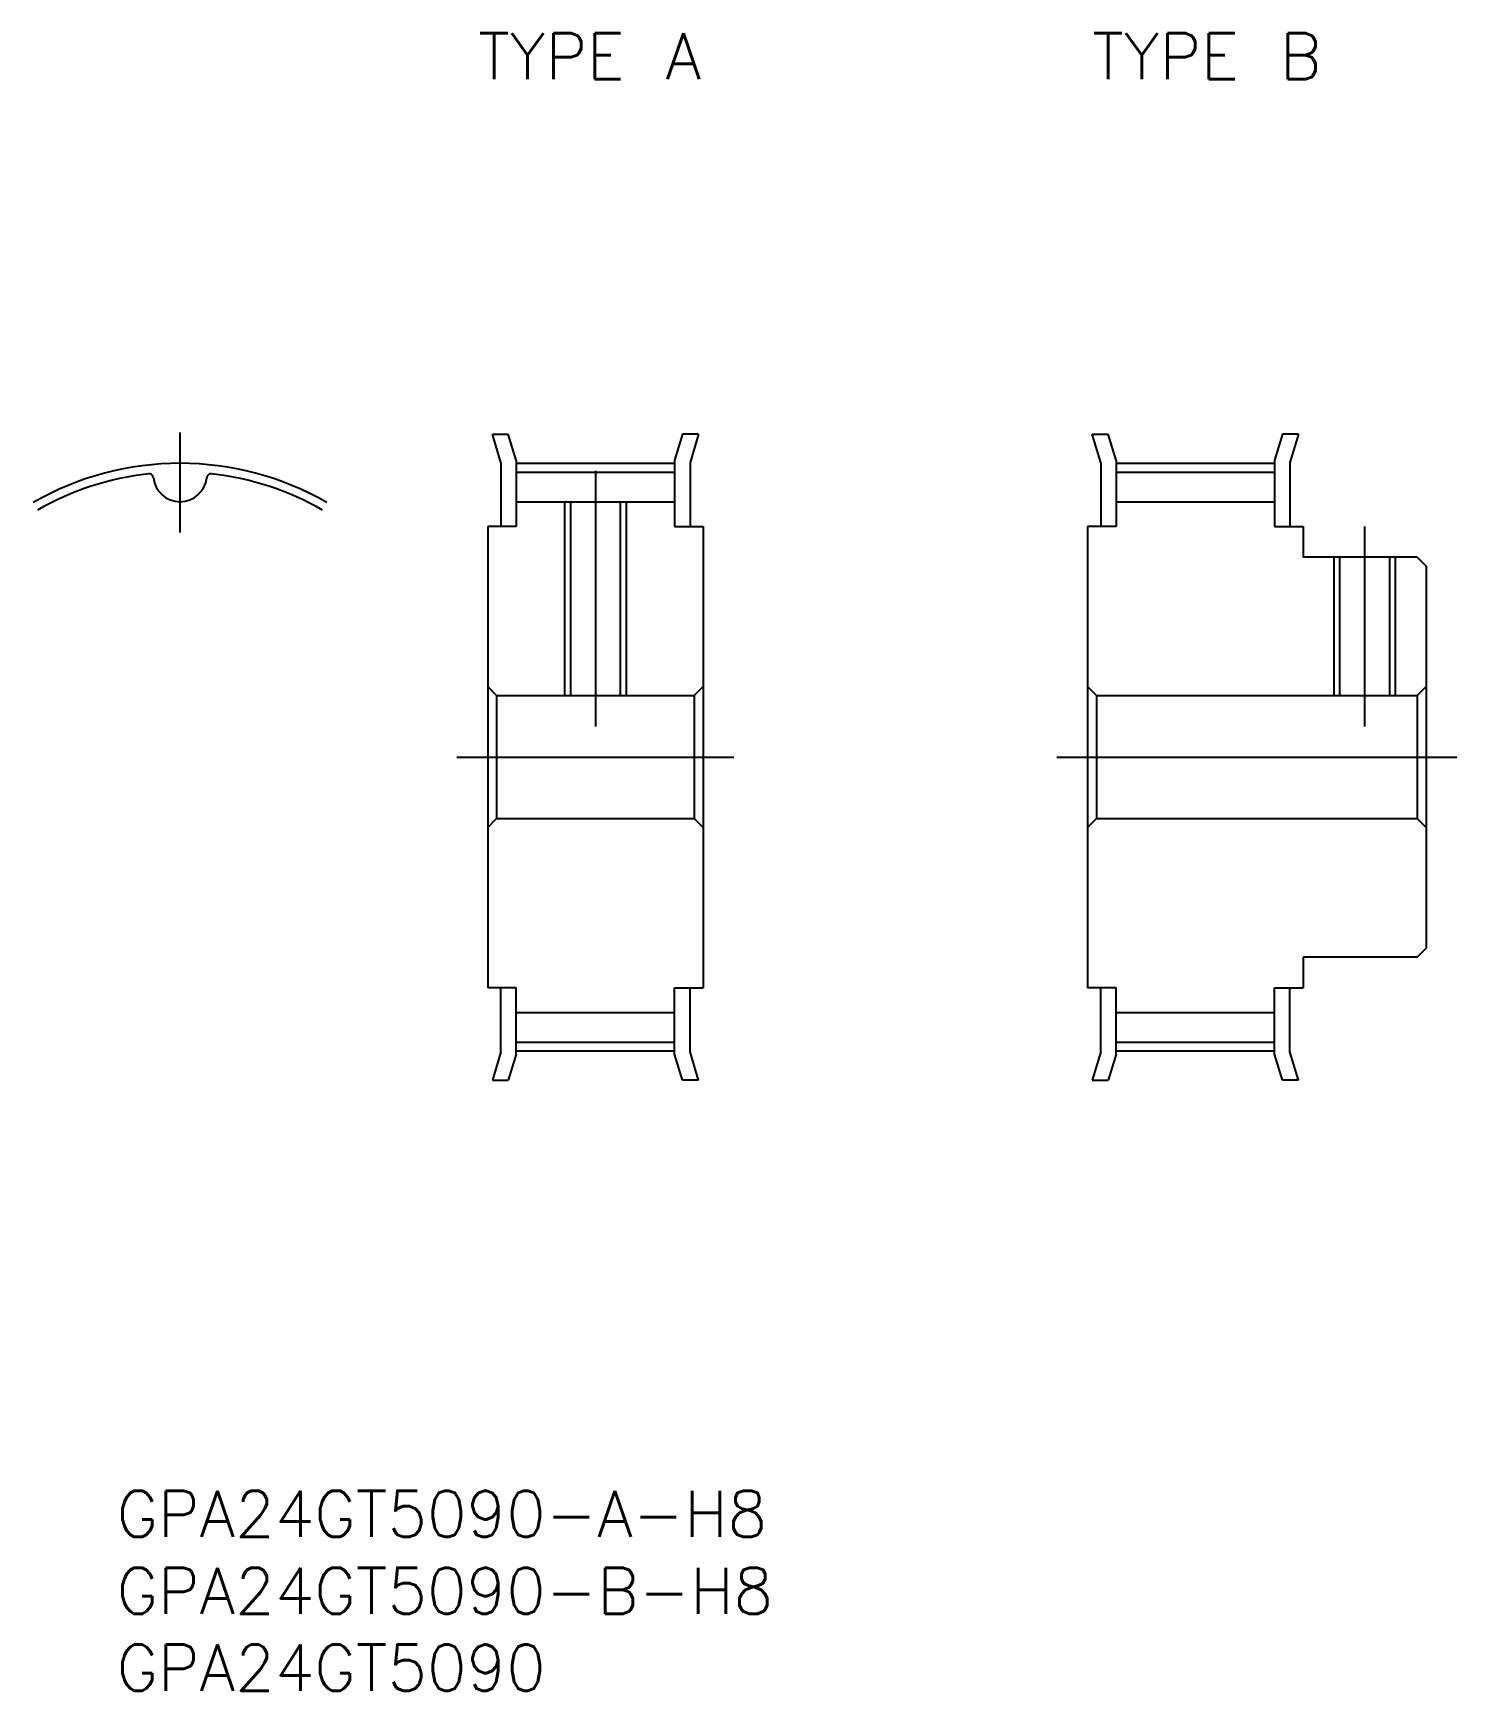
# Model space of a CAD drawing. Extents: x -10 to 83, y -61 to 47.
import ezdxf

# ---------------------------------------------------------------- set-up
doc = ezdxf.new("R2010")
doc.units = 0
doc.linetypes.add('CENTER', pattern=[50.8, 31.75, -6.35, 6.35, -6.35])
doc.layers.get('0').update_dxf_attribs({"linetype": 'CONTINUOUS'})
doc.layers.add('CENTER', color=1, linetype='CONTINUOUS')
doc.styles.get("Standard").update_dxf_attribs({"font": 'txt.shx', "height": 3, "bigfont": 'bigfont.shx'})

# ---------------------------------------------------------------- blocks, each defined once
blk = doc.blocks.new('*U2')
at = {"color": 7, "linetype": 'CONTINUOUS'}
blk.add_text('GPA24GT5090-B-H8', height=3, dxfattribs=at).set_placement((-4.13, -55.69))
blk = doc.blocks.new('*U3')
at = {"color": 7, "linetype": 'CONTINUOUS'}
blk.add_text('GPA24GT5090', height=3, dxfattribs=at).set_placement((-4.13, -60.69))
blk = doc.blocks.new('*U4')
at = {"color": 7, "linetype": 'CONTINUOUS'}
blk.add_text('TYPE A', height=3, dxfattribs=at).set_placement((19.38, 44.06))
blk = doc.blocks.new('*U5')
at = {"color": 7, "linetype": 'CONTINUOUS'}
blk.add_text('TYPE B', height=3, dxfattribs=at).set_placement((59.3, 44.06))
blk = doc.blocks.new('*U6')
at = {"color": 7, "linetype": 'CONTINUOUS'}
blk.add_text('GPA24GT5090-A-H8', height=3, dxfattribs=at).set_placement((-4.13, -50.69))

msp = doc.modelspace()

# ---------------------------------------------------------------- linework, layer by layer
at = {"color": 7, "linetype": 'CONTINUOUS'}
for p, q in [((20.3, 21), (21.34, 21)), ((20.85, 19.15), (20.3, 21)), ((21.85, 19.3), (21.34, 21)), ((32.66, 21), (32.15, 19.3)), ((33.7, 21), (32.66, 21)), ((33.7, 21), (33.15, 19.15)), ((59.3, 21), (60.34, 21)), ((59.85, 19.15), (59.3, 21)), ((60.85, 19.3), (60.34, 21)), ((71.66, 21), (71.15, 19.3)), ((72.7, 21), (71.66, 21)), ((72.7, 21), (72.15, 19.15)), ((20.85, 19.15), (20.85, 15)), ((21.85, 19.3), (21.85, 15)), ((21.85, 18.53), (32.15, 18.53)), ((32.15, 19.3), (32.15, 15)), ((33.15, 19.15), (33.15, 15)), ((59.85, 19.15), (59.85, 15)), ((60.85, 19.3), (60.85, 15)), ((60.85, 18.53), (71.15, 18.53)), ((71.15, 19.3), (71.15, 15)), ((72.15, 19.15), (72.15, 15)), ((21.85, 16.6), (32.15, 16.6)), ((25.38, 16.6), (25.38, 4)), ((28.62, 16.6), (28.62, 4)), ((60.85, 16.6), (71.15, 16.6)), ((20, 15), (20, -15)), ((21.85, 15), (20, 15)), ((32.15, 15), (34, 15)), ((34, 15), (34, -15)), ((59, 15), (59, -15)), ((60.85, 15), (59, 15)), ((71.15, 15), (73, 15)), ((73, 15), (73, 13)), ((80.42, 13), (73, 13)), ((75.38, 13), (75.38, 4)), ((78.62, 13), (78.62, 4)), ((80.42, 13), (81, 12.42)), ((81, 12.42), (81, -12.42)), ((20, 4.58), (20.58, 4)), ((34, 4.58), (33.42, 4)), ((59, 4.58), (59.58, 4)), ((81, 4.58), (80.42, 4)), ((20.58, 4), (33.42, 4)), ((20.58, 4), (20.58, -4)), ((33.42, 4), (33.42, -4)), ((59.58, 4), (80.42, 4)), ((59.58, 4), (59.58, -4)), ((80.42, 4), (80.42, -4)), ((20, -4.58), (20.58, -4)), ((20.58, -4), (33.42, -4)), ((34, -4.58), (33.42, -4)), ((59, -4.58), (59.58, -4)), ((59.58, -4), (80.42, -4)), ((81, -4.58), (80.42, -4)), ((80.42, -13), (81, -12.42)), ((80.42, -13), (73, -13)), ((73, -13), (73, -15)), ((21.85, -15), (20, -15)), ((20.85, -19.15), (20.85, -15)), ((21.85, -19.3), (21.85, -15)), ((32.15, -19.3), (32.15, -15)), ((32.15, -15), (34, -15)), ((33.15, -19.15), (33.15, -15)), ((60.85, -15), (59, -15)), ((59.85, -19.15), (59.85, -15)), ((60.85, -19.3), (60.85, -15)), ((71.15, -19.3), (71.15, -15)), ((71.15, -15), (73, -15)), ((72.15, -19.15), (72.15, -15)), ((21.85, -16.6), (32.15, -16.6)), ((60.85, -16.6), (71.15, -16.6)), ((20.85, -19.15), (20.3, -21)), ((21.85, -19.3), (21.34, -21)), ((21.85, -18.53), (32.15, -18.53)), ((32.66, -21), (32.15, -19.3)), ((33.7, -21), (33.15, -19.15)), ((59.85, -19.15), (59.3, -21)), ((60.85, -19.3), (60.34, -21)), ((60.85, -18.53), (71.15, -18.53)), ((71.66, -21), (71.15, -19.3)), ((72.7, -21), (72.15, -19.15)), ((20.3, -21), (21.34, -21)), ((33.7, -21), (32.66, -21)), ((59.3, -21), (60.34, -21)), ((72.7, -21), (71.66, -21))]:
    msp.add_line(p, q, dxfattribs=at)
at = {"color": 3, "linetype": 'CONTINUOUS'}
for p, q in [((25, 16.6), (25, 4)), ((29, 16.6), (29, 4)), ((75, 13), (75, 4)), ((79, 13), (79, 4))]:
    msp.add_line(p, q, dxfattribs=at)
at = {"color": 7, "linetype": 'CONTINUOUS'}
for centre, radius, start, end in [((0, 0), 18.53, 96.3448, 120), ((-2.02, 18.13), 0.29, 5.8976, 96.3447), ((2.02, 18.13), 0.29, 83.6552, 174.1024), ((0, 0), 18.53, 60, 83.6552), ((0, 18.34), 1.74, 185.8976, 354.1024)]:
    msp.add_arc(centre, radius, start, end, dxfattribs=at)
at = {"layer": 'CENTER', "color": 1, "linetype": 'CENTER'}
for p, q in [((0, 14.6), (0, 21.1)), ((21.85, 19.1), (32.15, 19.1)), ((27, 18.6), (27, 2)), ((60.85, 19.1), (71.15, 19.1)), ((77, 15), (77, 2)), ((18, 0), (36, 0)), ((57, 0), (83, 0)), ((21.85, -19.1), (32.15, -19.1)), ((60.85, -19.1), (71.15, -19.1))]:
    msp.add_line(p, q, dxfattribs=at)
msp.add_arc((0, 0), 19.1, 60, 120, dxfattribs=at)

# ---------------------------------------------------------------- block references
at = {"color": 7, "linetype": 'CONTINUOUS'}
for name in ['*U4', '*U5', '*U6', '*U2', '*U3']:
    msp.add_blockref(name, (0, 0), dxfattribs=at)

doc.saveas('drawing.dxf')
